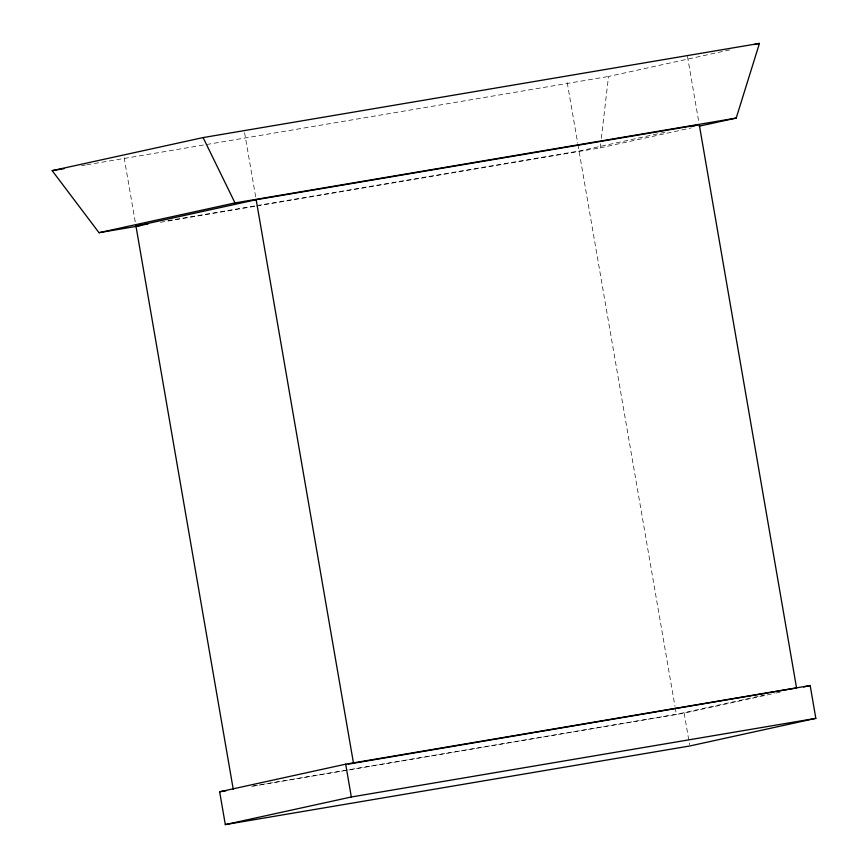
<?xml version="1.0" encoding="UTF-8"?>
<svg xmlns="http://www.w3.org/2000/svg" width="868" height="868" viewBox="0 0 868 868"><rect width="100%" height="100%" fill="white"/><g stroke="black" fill="none" stroke-linecap="round" stroke-linejoin="round"><path stroke-width="0.65" stroke-dasharray="4.34 3.25" d="M256.733 206.009L600.222 147.853L600.699 143.817M601.318 138.424L608.511 76.471L730.313 49.78M664.921 132.24L579.054 151.043L258.74 205.271M600.222 147.853L691.319 127.9M253.272 785.952L676.346 714.331L759.576 696.093M760.9 695.81L764.86 694.942M251.687 786.365L684.147 713.149L774.723 693.315M776.035 693.022L779.974 692.154M81.516 165.679L85.52 165.007M86.854 164.779L608.511 76.471M167.991 220.635L257.405 205.499M160.504 222.295L255.398 206.226M687.456 56.355L698.816 122.084M684.147 713.149L689.583 744.657M567.249 82.688L577.697 143.155M577.914 144.468L674.968 706.324M675.195 707.659L676.346 714.331M244.592 132.674L255.713 197.09M124.146 157.694L135.278 222.11"/><path stroke-width="1.3" d="M699.239 126.164L736.205 118.07L759.446 43.4L203.101 137.578L52.167 170.649L99.017 232.7L140.453 225.691M754.151 44.561L759.446 43.4M99.017 232.7L235 202.917L736.205 118.07M233.253 789.337L135.961 226.06L256.168 199.727L699.272 124.71L796.564 687.988L348.176 764.165M692.664 126.153L695.301 125.578M219.647 791.79L345.67 764.176L810.169 685.546L815.833 718.357L689.81 745.97L225.322 824.6L219.647 791.79L226.32 790.661M803.605 686.979L810.169 685.546M225.322 824.6L351.334 796.987L815.833 718.357M52.167 170.649L64.178 168.62M135.961 226.06L147.972 224.02M203.101 137.578L235 202.917M256.168 199.727L353.46 763.005M345.67 764.176L351.334 796.987"/></g></svg>
